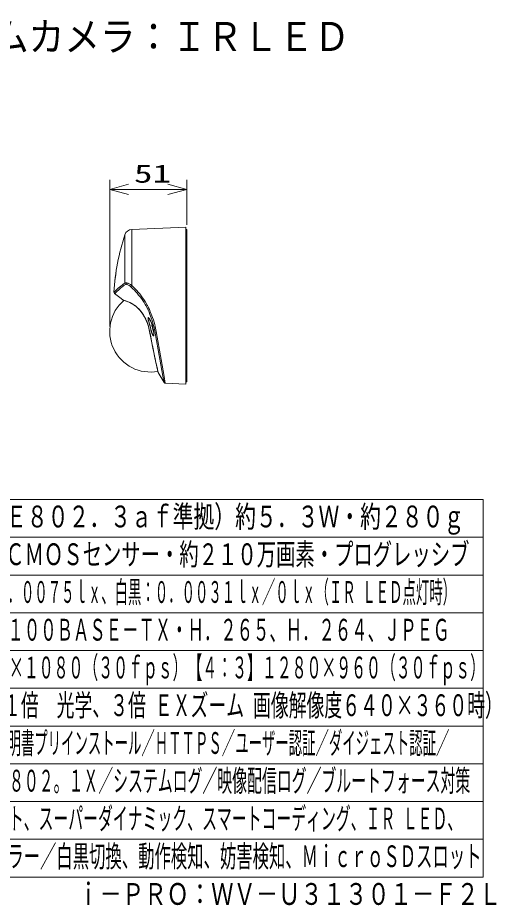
# Model space of a CAD drawing. Units: millimetres on the paper. Extents: x -62 to 64, y -58 to 59.
# Drawn here: x 0.9 to 64.3, y -58.4 to 59.2 of the extents above; entities that cross this region are included whole.
import ezdxf
from ezdxf.enums import TextEntityAlignment as Align

# ---------------------------------------------------------------- set-up
doc = ezdxf.new("R2010")
doc.units = ezdxf.units.MM
doc.layers.add('0-0_MOJI1', color=7, linetype='Continuous')
doc.layers.add('0-1_相当品', color=4, linetype='Continuous')
for name, color, linetype, lineweight in [('0-2_WAKU', 4, 'Continuous', 9), ('0-3_GAIKEI', 4, 'Continuous', 9), ('0-4_SUNPO', 7, 'Continuous', 9), ('0-5_0', 7, 'Continuous', 9)]:
    doc.layers.add(name, color=color, linetype=linetype, lineweight=lineweight)
doc.styles.add('ＭＳ ゴシック', font='')
doc.styles.get('ＭＳ ゴシック').set_extended_font_data('MS Gothic')

# ---------------------------------------------------------------- blocks, each defined once
blk = doc.blocks.new('_Open30')
at = {"layer": '0-5_0'}
blk.add_line((0, 0), (-1, 0), dxfattribs=at)
blk.add_lwpolyline([(-1, 0.2679), (0, 0), (-1, -0.2679)], dxfattribs=at)

msp = doc.modelspace()

# ---------------------------------------------------------------- linework, layer by layer
at = {"layer": '0-2_WAKU', "color": 3}
for p, q in [((62.556, -4.614), (-62.444, -4.614)), ((62.556, -54.614), (62.556, -4.614)), ((-62.444, -54.614), (62.556, -54.614))]:
    msp.add_line(p, q, dxfattribs=at)
at = {"layer": '0-2_WAKU'}
for p, q in [((62.556, -9.614), (-62.444, -9.614)), ((62.556, -14.614), (-62.444, -14.614)), ((-62.444, -19.614), (62.556, -19.614)), ((-62.444, -24.614), (62.556, -24.614)), ((-62.444, -29.614), (62.556, -29.614)), ((-62.444, -34.614), (62.556, -34.614)), ((62.556, -39.614), (-62.444, -39.614)), ((62.556, -44.614), (-62.444, -44.614)), ((62.556, -49.614), (-62.444, -49.614))]:
    msp.add_line(p, q, dxfattribs=at)
at = {"layer": '0-3_GAIKEI', "color": 7}
for p, q in [((16.011, 31.161), (23.194, 31.474)), ((23.194, 31.474), (23.194, 10.674)), ((14.898, 21.809), (14.892, 21.815)), ((14.907, 21.803), (14.983, 21.777)), ((17.636, 19.686), (17.632, 19.694)), ((17.685, 19.599), (17.636, 19.686)), ((17.864, 19.257), (17.864, 19.257)), ((19.478, 12.365), (19.498, 12.28)), ((19.498, 12.279), (19.52, 12.205)), ((19.52, 12.205), (20.289, 10.893)), ((20.453, 10.794), (23.194, 10.674))]:
    msp.add_line(p, q, dxfattribs=at)
at = {"layer": '0-3_GAIKEI'}
for p, q in [((23.196, 31.071), (23.196, 30.88)), ((23.294, 31.134), (23.294, 30.86)), ((23.294, 10.974), (23.294, 30.86)), ((15.105, 24.054), (15.105, 30.475)), ((13.9, 25.274), (13.894, 25.274)), ((13.917, 25.274), (13.906, 25.274)), ((13.821, 24.674), (13.815, 24.674)), ((13.839, 24.674), (13.828, 24.674)), ((17.213, 20.319), (17.218, 20.321)), ((17.636, 19.689), (17.631, 19.696)), ((17.685, 19.601), (17.636, 19.689)), ((17.863, 19.259), (17.864, 19.259)), ((17.864, 19.259), (17.874, 19.266)), ((17.864, 19.257), (17.864, 19.259)), ((18.269, 19.442), (18.251, 19.442)), ((18.364, 18.671), (18.364, 18.671)), ((18.383, 17.674), (18.382, 17.678)), ((18.385, 17.663), (18.383, 17.674)), ((18.424, 17.461), (18.385, 17.663)), ((18.59, 17.779), (18.59, 17.778)), ((18.617, 17.683), (18.619, 17.674)), ((18.617, 17.683), (18.617, 17.681)), ((18.619, 17.674), (18.619, 17.673)), ((18.728, 18.451), (18.688, 18.482)), ((18.734, 18.44), (18.695, 18.472)), ((18.755, 18.387), (18.712, 18.387)), ((18.764, 18.351), (18.765, 18.35)), ((18.856, 17.953), (18.813, 17.953)), ((18.843, 17.813), (18.88, 17.783)), ((18.863, 17.838), (18.884, 17.82)), ((18.88, 17.838), (18.863, 17.838)), ((18.876, 17.859), (18.876, 17.859)), ((18.915, 17.652), (18.915, 17.651)), ((18.942, 17.129), (18.906, 17.128)), ((23.194, 10.98), (23.294, 10.974))]:
    msp.add_line(p, q, dxfattribs=at)
for points in [[(17.961, 21.33), (17.8, 21.602), (17.631, 21.869), (17.452, 22.129), (17.266, 22.383), (17.073, 22.629), (16.873, 22.867), (16.69, 23.073), (16.501, 23.274), (16.308, 23.468), (16.161, 23.609), (16.011, 23.747), (16.011, 31.161)], [(23.294, 31.134), (23.294, 31.135), (23.293, 31.135), (23.292, 31.136), (23.289, 31.137), (23.255, 31.139), (23.196, 31.138)], [(23.196, 31.071), (23.261, 31.078), (23.284, 31.084), (23.291, 31.087), (23.293, 31.088), (23.294, 31.089), (23.294, 31.09)], [(23.294, 30.86), (23.292, 30.865), (23.29, 30.867), (23.281, 30.872), (23.258, 30.878), (23.228, 30.88), (23.196, 30.88)], [(13.916, 25.414), (13.916, 25.414), (13.915, 25.411), (13.91, 25.38), (13.894, 25.274)], [(13.9, 25.274), (13.912, 25.363), (13.917, 25.409), (13.917, 25.414), (13.917, 25.414), (13.916, 25.414)], [(13.932, 25.414), (13.931, 25.414), (13.931, 25.414), (13.93, 25.412), (13.925, 25.39), (13.906, 25.274)], [(13.917, 25.274), (13.931, 25.387), (13.932, 25.411), (13.932, 25.413), (13.932, 25.414), (13.932, 25.414), (13.932, 25.414)], [(13.821, 24.674), (13.803, 24.544), (13.802, 24.535), (13.801, 24.535), (13.801, 24.534), (13.801, 24.534), (13.801, 24.535), (13.801, 24.539), (13.804, 24.579), (13.815, 24.674)], [(13.839, 24.674), (13.819, 24.545), (13.817, 24.535), (13.817, 24.535), (13.816, 24.534), (13.816, 24.534), (13.816, 24.534), (13.816, 24.535), (13.816, 24.536), (13.815, 24.539), (13.817, 24.575), (13.828, 24.674)], [(13.91, 23.074), (13.998, 23.159), (14.138, 23.29), (14.229, 23.373), (14.395, 23.518), (14.555, 23.651), (14.737, 23.794), (14.938, 23.941), (15.105, 24.054)], [(14.092, 22.98), (14.261, 23.145), (14.377, 23.252), (14.538, 23.397), (14.727, 23.557), (14.863, 23.667), (15.009, 23.778), (15.171, 23.894)], [(15.105, 24.054), (15.13, 24.068), (15.16, 24.078), (15.193, 24.085), (15.229, 24.087), (15.307, 24.082), (15.361, 24.072), (15.417, 24.058), (15.488, 24.035), (15.561, 24.007), (15.693, 23.945), (15.773, 23.901), (15.853, 23.853), (16.011, 23.747)], [(15.171, 23.894), (15.196, 23.906), (15.226, 23.913), (15.254, 23.915), (15.285, 23.912), (15.33, 23.904), (15.377, 23.89), (15.427, 23.872), (15.478, 23.848), (15.583, 23.791), (15.689, 23.72), (15.787, 23.646), (15.884, 23.564)], [(17.8, 21.229), (17.643, 21.491), (17.476, 21.748), (17.301, 22), (17.119, 22.244), (16.929, 22.482), (16.733, 22.713), (16.552, 22.912), (16.367, 23.106), (16.177, 23.293), (16.032, 23.43), (15.884, 23.564)], [(13.647, 22.857), (13.681, 22.877), (13.725, 22.909), (13.769, 22.944), (13.91, 23.074)], [(13.727, 22.684), (13.765, 22.702), (13.788, 22.715), (13.825, 22.739), (13.853, 22.759), (13.916, 22.811), (14.004, 22.894)], [(14.892, 21.815), (15.205, 21.706), (15.395, 21.636), (15.503, 21.594), (15.676, 21.52), (15.837, 21.444), (16.005, 21.357), (16.168, 21.262), (16.333, 21.155), (16.499, 21.035)], [(14.898, 21.809), (15.15, 21.721), (15.392, 21.634), (15.537, 21.576), (15.653, 21.526), (15.775, 21.471), (15.902, 21.408), (16.033, 21.338), (16.166, 21.26), (16.3, 21.173), (16.44, 21.074), (16.58, 20.966), (16.717, 20.849), (16.867, 20.708), (17.012, 20.555), (17.114, 20.439), (17.213, 20.319)], [(17.213, 20.319), (17.307, 20.195), (17.396, 20.071), (17.478, 19.948), (17.556, 19.824), (17.631, 19.696)], [(17.874, 19.266), (17.747, 19.512), (17.6, 19.77), (17.443, 20.014), (17.337, 20.166), (17.218, 20.321)], [(18.425, 19.908), (18.3, 20.207), (18.179, 20.482), (18.085, 20.684), (17.935, 20.984)], [(18.598, 19.963), (18.471, 20.271), (18.348, 20.554), (18.253, 20.763), (18.178, 20.917), (18.099, 21.074)], [(17.864, 19.259), (17.95, 19.075), (18.03, 18.886), (18.129, 18.625), (18.214, 18.358), (18.287, 18.085), (18.319, 17.945), (18.376, 17.664), (18.542, 16.819), (18.863, 15.217)], [(18.382, 17.678), (18.322, 17.973), (18.289, 18.12), (18.232, 18.338), (18.183, 18.499), (18.13, 18.658), (18.042, 18.891), (17.944, 19.118), (17.874, 19.266)], [(18.168, 19.385), (18.167, 19.426), (18.171, 19.458), (18.177, 19.474), (18.187, 19.484)], [(18.348, 18.683), (18.275, 18.929), (18.241, 19.048), (18.198, 19.216), (18.174, 19.334), (18.168, 19.385)], [(18.168, 19.385), (18.175, 19.329), (18.187, 19.264), (18.21, 19.164), (18.273, 18.935), (18.348, 18.683)], [(18.217, 19.476), (18.199, 19.47), (18.188, 19.451), (18.184, 19.428), (18.183, 19.397), (18.189, 19.336), (18.203, 19.26), (18.225, 19.164), (18.254, 19.057)], [(18.187, 19.484), (18.203, 19.487), (18.224, 19.48), (18.256, 19.457), (18.293, 19.418), (18.332, 19.369), (18.4, 19.267), (18.468, 19.146), (18.534, 19.012), (18.623, 18.802), (18.701, 18.578), (18.765, 18.349)], [(18.765, 18.35), (18.717, 18.524), (18.661, 18.697), (18.598, 18.863), (18.509, 19.065), (18.46, 19.16), (18.412, 19.246), (18.368, 19.317), (18.326, 19.378), (18.287, 19.425), (18.251, 19.461), (18.221, 19.482), (18.202, 19.487), (18.187, 19.484)], [(18.364, 18.671), (18.274, 18.983), (18.227, 19.165), (18.206, 19.279), (18.199, 19.35), (18.202, 19.394), (18.211, 19.418), (18.225, 19.434), (18.247, 19.442), (18.251, 19.442)], [(18.364, 18.671), (18.289, 18.929), (18.256, 19.05), (18.218, 19.21), (18.206, 19.284), (18.201, 19.344), (18.203, 19.374), (18.208, 19.396), (18.218, 19.41), (18.225, 19.414), (18.235, 19.414), (18.257, 19.406), (18.281, 19.388), (18.307, 19.362), (18.344, 19.317), (18.383, 19.261), (18.454, 19.141), (18.526, 18.999), (18.596, 18.839), (18.66, 18.668), (18.728, 18.451)], [(18.217, 19.476), (18.225, 19.474), (18.244, 19.463), (18.279, 19.432), (18.327, 19.373), (18.395, 19.272), (18.475, 19.132), (18.56, 18.951), (18.642, 18.749), (18.719, 18.518), (18.764, 18.351)], [(18.425, 19.908), (18.513, 19.684), (18.596, 19.461), (18.713, 19.116), (18.817, 18.77), (18.908, 18.422), (18.967, 18.161), (19.021, 17.899), (19.064, 17.674)], [(18.598, 19.963), (18.687, 19.732), (18.771, 19.501), (18.874, 19.194), (18.968, 18.886), (19.051, 18.577), (19.12, 18.289), (19.161, 18.097), (19.246, 17.655)], [(18.605, 17.674), (18.56, 17.845), (18.531, 17.96), (18.477, 18.191)], [(18.477, 18.191), (18.542, 17.914), (18.613, 17.647), (18.671, 17.469), (18.707, 17.371), (18.745, 17.282), (18.775, 17.221), (18.805, 17.169), (18.837, 17.122), (18.867, 17.091), (18.881, 17.081), (18.895, 17.076), (18.907, 17.076), (18.918, 17.08), (18.928, 17.089), (18.936, 17.103), (18.944, 17.127), (18.951, 17.158), (18.956, 17.212), (18.956, 17.278), (18.945, 17.435), (18.915, 17.651)], [(18.495, 18.17), (18.491, 18.186), (18.491, 18.186)], [(18.912, 17.674), (18.939, 17.497), (18.955, 17.329), (18.957, 17.255), (18.955, 17.187), (18.946, 17.13), (18.935, 17.099), (18.92, 17.079), (18.907, 17.073), (18.893, 17.074), (18.875, 17.083), (18.856, 17.098), (18.831, 17.128), (18.806, 17.165), (18.776, 17.218), (18.748, 17.276), (18.691, 17.411), (18.642, 17.552), (18.605, 17.674)], [(18.617, 17.681), (18.619, 17.673), (18.679, 17.489), (18.737, 17.345), (18.784, 17.25), (18.823, 17.188), (18.852, 17.154), (18.879, 17.135), (18.9, 17.128), (18.906, 17.128)], [(18.619, 17.674), (18.656, 17.558), (18.695, 17.447), (18.733, 17.355), (18.772, 17.273), (18.803, 17.22), (18.833, 17.178), (18.861, 17.152), (18.881, 17.144), (18.898, 17.146), (18.912, 17.159), (18.923, 17.182), (18.932, 17.228), (18.936, 17.287), (18.936, 17.357), (18.923, 17.508), (18.9, 17.674)], [(18.693, 18.385), (18.68, 18.449), (18.679, 18.472), (18.68, 18.48), (18.681, 18.482), (18.683, 18.483), (18.684, 18.484), (18.685, 18.484), (18.688, 18.482)], [(18.712, 18.387), (18.699, 18.442), (18.698, 18.461), (18.699, 18.466), (18.7, 18.468)], [(18.843, 17.813), (18.837, 17.821), (18.824, 17.848), (18.807, 17.897), (18.793, 17.952)], [(18.863, 17.838), (18.855, 17.846), (18.838, 17.878), (18.813, 17.953)], [(18.919, 17.098), (18.927, 17.101), (18.935, 17.112), (18.944, 17.136), (18.952, 17.186), (18.955, 17.268), (18.949, 17.393), (18.926, 17.582), (18.915, 17.652)], [(19.064, 17.674), (19.524, 15.209), (19.884, 13.227), (20.145, 11.74), (20.289, 10.893)], [(19.246, 17.655), (19.699, 15.174), (20.053, 13.178), (20.309, 11.673), (20.453, 10.794)], [(18.819, 17.193), (18.856, 17.141), (18.89, 17.108), (18.905, 17.1), (18.919, 17.098)], [(18.906, 17.128), (18.918, 17.131), (18.929, 17.141), (18.941, 17.164), (18.949, 17.197), (18.955, 17.264)]]:
    msp.add_lwpolyline(points, dxfattribs=at)
at = {"layer": '0-3_GAIKEI', "color": 7}
for points in [[(14.892, 21.815), (14.618, 22.023), (14.073, 22.428), (13.727, 22.684)], [(14.907, 21.803), (15.211, 21.697), (15.499, 21.589), (15.673, 21.515), (15.863, 21.425), (16.066, 21.316), (16.171, 21.254), (16.277, 21.186), (16.384, 21.113), (16.491, 21.034), (16.598, 20.949), (16.705, 20.858), (16.81, 20.761), (16.914, 20.658), (17.016, 20.549), (17.116, 20.435), (17.214, 20.315)], [(17.214, 20.315), (17.368, 20.109), (17.504, 19.905), (17.632, 19.694)], [(17.864, 19.257), (17.985, 18.992), (18.095, 18.717), (18.145, 18.576), (18.191, 18.433), (18.234, 18.287), (18.273, 18.14), (18.34, 17.842), (18.4, 17.539), (18.722, 15.91), (18.863, 15.218)], [(18.843, 15.346), (19.132, 13.958), (19.37, 12.865)]]:
    msp.add_lwpolyline(points, dxfattribs=at)
for centre, radius, start, end in [((16.054, 30.162), 1, 92.5, 161.73839), ((43.594, 21.074), 30, 161.73839, 176.59395), ((13.846, 22.845), 0.2, 176.59394, 233.49998), ((18.494, 17.674), 5.4, 130.55993, 280.50306), ((14.913, 21.822), 0.02, 223.65852, 252.73119), ((11.175, 15.99), 7.444, 26.03381, 29.00078), ((149.934, 41.929), 133.765, 191.51882, 192.51995), ((149.803, 41.899), 133.631, 191.51787, 192.52014), ((108.07, 32.712), 90.899, 192.56873, 192.99002), ((108.087, 32.715), 90.916, 192.56879, 192.99003), ((112.892, 33.782), 95.833, 192.60738, 193.01206), ((20.462, 10.994), 0.2, 210.36314, 267.5)]:
    msp.add_arc(centre, radius, start, end, dxfattribs=at)
at = {"layer": '0-3_GAIKEI'}
for centre, radius, start, end in [((43.594, 21.074), 29.996, 171.95098, 173.1069), ((43.594, 21.074), 29.99, 171.94934, 173.10549), ((43.594, 21.074), 29.983, 171.94755, 173.10397), ((43.594, 21.074), 29.972, 171.94466, 173.10149), ((15.317, 24.049), 0.212, 178.61626, 226.66889), ((7.997, 29.07), 8.616, 314.20663, 315.02199), ((11.828, 17.784), 6.895, 27.65327, 29.97522), ((11.661, 17.754), 7.244, 27.27918, 29.57818), ((14.091, 17.908), 3.947, 41.8646, 52.40969), ((13.38, 17.256), 4.911, 38.6088, 41.9964), ((17.219, 20.319), 0.0063, 180, 217.2469), ((17.635, 19.695), 0.0039, 180, 207.94351), ((17.64, 19.688), 0.0039, 180, 207.85389), ((11.168, 15.989), 7.451, 26.03583, 29.00394), ((17.689, 19.601), 0.0036, 180, 206.87537), ((18.245, 19.387), 0.0557, 53.37897, 84.28865), ((18.351, 18.707), 0.0247, 262.61367, 290.81923), ((10.648, 16.38), 8.037, 15.64105, 16.65078), ((11.44, 16.607), 7.214, 12.68557, 16.72569), ((11.341, 16.576), 7.329, 12.68945, 16.60831), ((11.328, 16.572), 7.343, 12.6929, 16.60481), ((18.391, 18.571), 0.0246, 261.37328, 289.89701), ((11.197, 16.544), 7.464, 12.74859, 15.56679), ((18.482, 18.216), 0.0252, 258.63841, 286.90003), ((28.499, 20.393), 10.249, 192.43675, 194.78626), ((28.215, 20.325), 9.956, 192.50417, 194.82013), ((23.306, 19.049), 4.884, 195.07339, 196.2443), ((23.317, 19.05), 4.896, 195.06838, 196.24145), ((18.706, 18.487), 0.0188, 194.21638, 231.25577), ((7.856, 15.643), 11.178, 11.92304, 14.19942), ((7.869, 15.642), 11.185, 11.92351, 14.20234), ((18.725, 18.495), 0.0445, 273.15172, 286.20573), ((18.746, 18.456), 0.0198, 231.25858, 256.38316), ((5.394, 15.061), 13.769, 11.72536, 13.82154), ((5.308, 15.042), 13.857, 11.73075, 13.81326), ((5.745, 15.141), 13.409, 11.69297, 13.84455), ((18.864, 17.817), 0.0205, 90, 190.66394), ((14.24, 16.88), 4.738, 9.36513, 11.92209), ((14.262, 16.884), 4.716, 9.37376, 11.93284), ((14.104, 16.854), 4.877, 9.68283, 11.88296), ((18.9, 17.787), 0.0204, 129.12235, 190.84785), ((18.888, 17.799), 0.0178, 243.0286, 280.7606), ((14.576, 16.967), 4.381, 9.28758, 10.7287), ((18.91, 17.687), 0.0161, 230.26474, 277.30659), ((227.679, 57.744), 213.097, 190.89651, 191.47623)]:
    msp.add_arc(centre, radius, start, end, dxfattribs=at)
for centre, major_axis, ratio, start_param, end_param in [((16.019, 23.694), (-0.133, -0.15), 0.211109, 4.5421543, 5.923767), ((18.631, 17.651), (0.0173, 0.0051), 0.387695, 1.8389673, 2.9946291), ((18.712, 18.39), (0.0194, 0.0049), 0.168426, 3.3042815, 4.6694969), ((18.747, 18.456), (-0.0125, -0.0156), 0.962444, 5.6533576, 6.2831853), ((18.813, 17.957), (0.0196, 0.0042), 0.169931, 3.3074502, 4.6761158)]:
    msp.add_ellipse(centre, major_axis=major_axis, ratio=ratio, start_param=start_param, end_param=end_param, dxfattribs=at)
at = {"layer": '0-4_SUNPO'}
for p, q in [((13.094, 18.299), (13.094, 37.724)), ((23.292, 31.761), (23.292, 37.724)), ((15.594, 36.474), (20.792, 36.474))]:
    msp.add_line(p, q, dxfattribs=at)

# ---------------------------------------------------------------- block references
at = {"layer": '0-4_SUNPO', "xscale": 2.5, "yscale": 2.5, "rotation": 180}
msp.add_blockref('_Open30', (13.094, 36.474), dxfattribs=at)
at = {"layer": '0-4_SUNPO', "xscale": 2.5, "yscale": 2.5}
msp.add_blockref('_Open30', (23.292, 36.474), dxfattribs=at)

# ---------------------------------------------------------------- texts
at = {"layer": '0-0_MOJI1', "style": 'ＭＳ ゴシック'}
for s, height, width, p in [('屋内２ＭＰドームカメラ：ＩＲＬＥＤ', 3.849, 0.9, (-35.444, 53.645)), ('ＰｏＥ（ＩＥＥＥ８０２．３ａｆ準拠）約５．３Ｗ・約２８０ｇ', 2.889, 0.7, (-19.944, -9.17)), ('約１／２．８型 ＣＭＯＳセンサー・約２１０万画素・プログレッシブ', 2.889, 0.65, (-19.944, -14.17)), ('（Ｆ２．１）カラー：０．００７５ｌｘ、白黒：０．００３１ｌｘ／０ｌｘ（ＩＲ ＬＥＤ点灯時）', 2.889, 0.45, (-19.944, -19.17)), ('１０ＢＡＳＥ－Ｔ／１００ＢＡＳＥ－ＴＸ・Ｈ．２６５、Ｈ．２６４、ＪＰＥＧ', 2.889, 0.55, (-19.944, -24.17)), ('【１６：９】１９２０×１０８０（３０ｆｐｓ）【４：３】１２８０×９６０（３０ｆｐｓ）', 2.889, 0.5, (-19.944, -29.17)), ('ｆ＝２．４ｍｍ（１倍\u3000光学、３倍 ＥＸズーム 画像解像度６４０×３６０時）', 2.889, 0.6, (-19.944, -34.17)), ('ＧｌｏｂａｌＳｉｇｎ証明書プリインストール／ＨＴＴＰＳ／ユーザー認証／ダイジェスト認証／', 2.889, 0.45, (-19.944, -39.17)), ('ホスト認証／ＩＥＥＥ８０２。１Ｘ／システムログ／映像配信ログ／ブルートフォース対策', 2.889, 0.5, (-19.944, -44.17)), ('インテリジェントオート、スーパーダイナミック、スマートコーディング、ＩＲ ＬＥＤ、', 2.886, 0.5, (-19.944, -49.17)), ('逆光／強光補正、カラー／白黒切換、動作検知、妨害検知、ＭｉｃｒｏＳＤスロット', 2.886, 0.55, (-19.944, -54.17))]:
    msp.add_text(s, height=height, dxfattribs=dict(at, width=width)).set_placement(p, align=Align.BOTTOM_LEFT)
at = {"layer": '0-1_相当品', "style": 'ＭＳ ゴシック', "width": 0.75}
msp.add_text('ｉ－ＰＲＯ：ＷＶ－Ｕ３１３０１－Ｆ２Ｌ', height=2.889, dxfattribs=at).set_placement((8.796, -59.17), align=Align.BOTTOM_LEFT)
at = {"layer": '0-4_SUNPO', "style": 'ＭＳ ゴシック', "width": 1.5}
msp.add_text('51', height=2.405, dxfattribs=at).set_placement((16.318, 36.637), align=Align.BOTTOM_LEFT)

doc.saveas('drawing.dxf')
